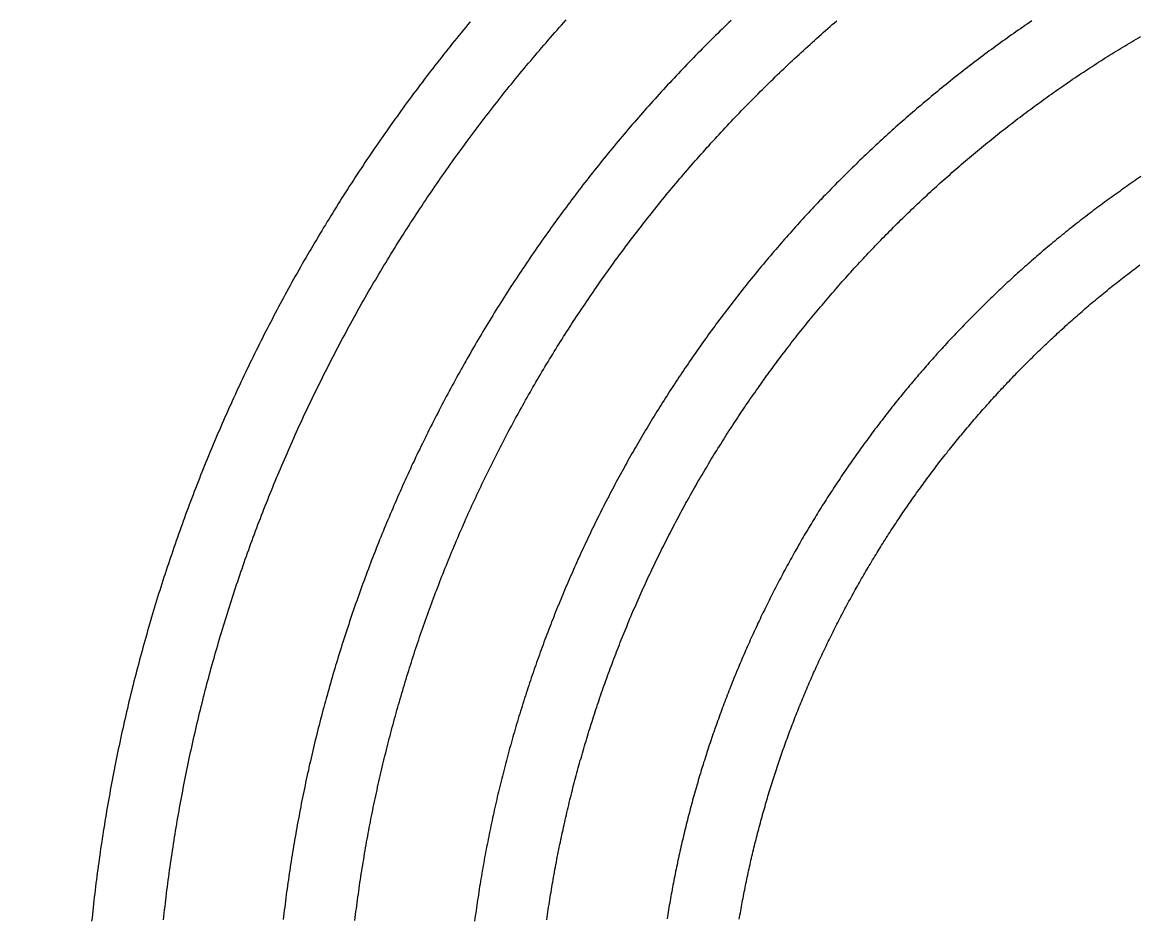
# Model space of a CAD drawing. Header units: inches. Extents: x -43479 to 56521, y -44741 to 59530.
# Drawn here: x 855 to 2734, y 39505 to 41013 of the extents above; entities that cross this region are included whole.
import ezdxf

# ---------------------------------------------------------------- set-up
doc = ezdxf.new("R2010")
doc.units = ezdxf.units.IN
doc.header["$MEASUREMENT"] = 0

# ---------------------------------------------------------------- blocks, each defined once
blk = doc.blocks.new('kanishk_spiralEditV1')
for points in [[(607.9, -413.8), (604.1, -409.3), (600.4, -404.7), (596.6, -400.1), (592.9, -395.5), (589.1, -391), (585.4, -386.4), (581.7, -381.8), (577.9, -377.2), (574.2, -372.5), (570.5, -367.9), (566.9, -363.3), (563.2, -358.7), (559.5, -354), (555.9, -349.4), (552.2, -344.7), (548.6, -340), (545, -335.3), (541.3, -330.7), (537.7, -326), (534.1, -321.3), (530.6, -316.6), (527, -311.9), (523.4, -307.1), (519.9, -302.4), (516.3, -297.7), (512.8, -292.9), (509.3, -288.2), (505.7, -283.4), (502.2, -278.7), (498.7, -273.9), (495.3, -269.1), (491.8, -264.3), (488.3, -259.5), (484.9, -254.7), (481.4, -249.9), (478, -245.1), (474.6, -240.3), (471.1, -235.5), (467.7, -230.6), (464.4, -225.8), (461, -221), (457.6, -216.1), (454.2, -211.2), (450.9, -206.4), (447.5, -201.5), (444.2, -196.6), (440.9, -191.7), (437.6, -186.8), (434.3, -181.9), (431, -177), (427.7, -172.1), (424.4, -167.2), (421.2, -162.3), (417.9, -157.3), (414.7, -152.4), (411.5, -147.4), (408.3, -142.5), (405.1, -137.5), (401.9, -132.5), (398.7, -127.6), (395.5, -122.6), (392.3, -117.6), (389.2, -112.6), (386, -107.6), (382.9, -102.6), (379.8, -97.6), (376.7, -92.6), (373.6, -87.5), (370.5, -82.5), (367.4, -77.5), (364.3, -72.4), (361.3, -67.4), (358.2, -62.3), (355.2, -57.2), (352.2, -52.2), (349.2, -47.1), (346.2, -42), (343.2, -36.9), (340.2, -31.8), (337.2, -26.7), (334.3, -21.6), (331.3, -16.5), (328.4, -11.4), (325.4, -6.3), (322.5, -1.1), (319.6, 4), (316.7, 9.1), (313.8, 14.3), (311, 19.4), (308.1, 24.6), (305.2, 29.8), (302.4, 34.9), (299.6, 40.1), (296.8, 45.3), (293.9, 50.5), (291.1, 55.7), (288.4, 60.9), (285.6, 66.1), (282.8, 71.3), (280.1, 76.5), (277.3, 81.7), (274.6, 86.9), (271.9, 92.2), (269.2, 97.4), (266.5, 102.7), (263.8, 107.9), (261.1, 113.2), (258.4, 118.4), (255.8, 123.7), (253.2, 129), (250.5, 134.2), (247.9, 139.5), (245.3, 144.8), (242.7, 150.1), (240.1, 155.4), (237.5, 160.7), (235, 166), (232.4, 171.3), (229.9, 176.6), (227.3, 182), (224.8, 187.3), (222.3, 192.6), (219.8, 198), (217.3, 203.3), (214.9, 208.6), (212.4, 214), (210, 219.4), (207.5, 224.7), (205.1, 230.1), (202.7, 235.5), (200.3, 240.8), (197.9, 246.2), (195.5, 251.6), (193.1, 257), (190.7, 262.4), (188.4, 267.8), (186.1, 273.2), (183.7, 278.6), (181.4, 284), (179.1, 289.5), (176.8, 294.9), (174.5, 300.3), (172.3, 305.7), (170, 311.2), (167.8, 316.6), (165.5, 322.1), (163.3, 327.5), (161.1, 333), (158.9, 338.4), (156.7, 343.9), (154.5, 349.4), (152.4, 354.8), (150.2, 360.3), (148.1, 365.8), (146, 371.3), (143.8, 376.8), (141.7, 382.3), (139.6, 387.8), (137.5, 393.3), (135.5, 398.8), (133.4, 404.3), (131.4, 409.8), (129.3, 415.3), (127.3, 420.9), (125.3, 426.4), (123.3, 431.9), (121.3, 437.5), (119.3, 443), (117.3, 448.5), (115.4, 454.1), (113.4, 459.6), (111.5, 465.2), (109.6, 470.8), (107.7, 476.3), (105.8, 481.9), (103.9, 487.5), (102, 493), (100.2, 498.6), (98.3, 504.2), (96.5, 509.8), (94.6, 515.4), (92.8, 521), (91, 526.6), (89.2, 532.2), (87.5, 537.8), (85.7, 543.4), (83.9, 549), (82.2, 554.6), (80.5, 560.2), (78.7, 565.8), (77, 571.4), (75.3, 577.1), (73.6, 582.7), (72, 588.3), (70.3, 594), (68.7, 599.6), (67, 605.3), (65.4, 610.9), (63.8, 616.6), (62.2, 622.2), (60.6, 627.9), (59, 633.5), (57.4, 639.2), (55.9, 644.9), (54.4, 650.5), (52.8, 656.2), (51.3, 661.9), (49.8, 667.5), (48.3, 673.2), (46.8, 678.9), (45.4, 684.6), (43.9, 690.3), (42.4, 696), (41, 701.7), (39.6, 707.4), (38.2, 713.1), (36.8, 718.8), (35.4, 724.5), (34, 730.2), (32.7, 735.9), (31.3, 741.6), (30, 747.3), (28.6, 753), (27.3, 758.8), (26, 764.5), (24.7, 770.2), (23.5, 775.9), (22.2, 781.7), (20.9, 787.4), (19.7, 793.1), (18.5, 798.9), (17.2, 804.6), (16, 810.4), (14.8, 816.1), (13.7, 821.9), (12.5, 827.6), (11.3, 833.4), (10.2, 839.1), (9.1, 844.9), (7.9, 850.6), (6.8, 856.4), (5.7, 862.2), (4.6, 867.9), (3.6, 873.7), (2.5, 879.5), (1.5, 885.2), (0.4, 891), (-0.6, 896.8), (-1.6, 902.6), (-2.6, 908.3), (-3.6, 914.1), (-4.6, 919.9), (-5.5, 925.7), (-6.5, 931.5), (-7.4, 937.3), (-8.4, 943), (-9.3, 948.8), (-10.2, 954.6), (-11.1, 960.4), (-11.9, 966.2), (-12.8, 972), (-13.7, 977.8), (-14.5, 983.6), (-15.3, 989.4), (-16.2, 995.2), (-17, 1001), (-17.7, 1006.8), (-18.5, 1012.6), (-19.3, 1018.4), (-20.1, 1024.3), (-20.8, 1030.1), (-21.5, 1035.9), (-22.3, 1041.7), (-23, 1047.5), (-23.7, 1053.3), (-24.3, 1059.2), (-25, 1065), (-25.7, 1070.8), (-26.3, 1076.6), (-26.9, 1082.4), (-27.6, 1088.3), (-28.2, 1094.1), (-28.8, 1099.9)], [(1047, -416.2), (1043.2, -412.6), (1039.4, -409), (1035.6, -405.3), (1031.9, -401.6), (1028.1, -398), (1024.3, -394.3), (1020.6, -390.6), (1016.8, -386.9), (1013.1, -383.2), (1009.4, -379.5), (1005.7, -375.7), (1001.9, -372), (998.2, -368.3), (994.6, -364.5), (990.9, -360.8), (987.2, -357), (983.5, -353.3), (979.9, -349.5), (976.2, -345.7), (972.6, -341.9), (968.9, -338.1), (965.3, -334.3), (961.7, -330.5), (958.1, -326.7), (954.5, -322.9), (950.9, -319), (947.3, -315.2), (943.7, -311.3), (940.1, -307.5), (936.5, -303.6), (933, -299.7), (929.4, -295.9), (925.9, -292), (922.4, -288.1), (918.9, -284.2), (915.3, -280.3), (911.8, -276.4), (908.3, -272.5), (904.8, -268.5), (901.4, -264.6), (897.9, -260.6), (894.4, -256.7), (891, -252.7), (887.5, -248.8), (884.1, -244.8), (880.7, -240.8), (877.2, -236.8), (873.8, -232.9), (870.4, -228.9), (867, -224.9), (863.6, -220.8), (860.3, -216.8), (856.9, -212.8), (853.5, -208.8), (850.2, -204.7), (846.8, -200.7), (843.5, -196.6), (840.2, -192.6), (836.8, -188.5), (833.5, -184.4), (830.2, -180.3), (826.9, -176.3), (823.6, -172.2), (820.4, -168.1), (817.1, -163.9), (813.8, -159.8), (810.6, -155.7), (807.4, -151.6), (804.1, -147.5), (800.9, -143.3), (797.7, -139.2), (794.5, -135), (791.3, -130.9), (788.1, -126.7), (784.9, -122.5), (781.8, -118.3), (778.6, -114.1), (775.4, -110), (772.3, -105.8), (769.2, -101.5), (766, -97.3), (762.9, -93.1), (759.8, -88.9), (756.7, -84.7), (753.6, -80.4), (750.5, -76.2), (747.5, -71.9), (744.4, -67.7), (741.4, -63.4), (738.3, -59.1), (735.3, -54.9), (732.3, -50.6), (729.2, -46.3), (726.2, -42), (723.2, -37.7), (720.2, -33.4), (717.3, -29.1), (714.3, -24.8), (711.3, -20.5), (708.4, -16.1), (705.4, -11.8), (702.5, -7.5), (699.6, -3.1), (696.7, 1.2), (693.8, 5.6), (690.9, 10), (688, 14.3), (685.1, 18.7), (682.2, 23.1), (679.4, 27.5), (676.5, 31.9), (673.7, 36.3), (670.8, 40.7), (668, 45.1), (665.2, 49.5), (662.4, 53.9), (659.6, 58.4), (656.8, 62.8), (654, 67.2), (651.3, 71.7), (648.5, 76.1), (645.8, 80.6), (643, 85.1), (640.3, 89.5), (637.6, 94), (634.9, 98.5), (632.2, 103), (629.5, 107.5), (626.8, 111.9), (624.1, 116.4), (621.5, 121), (618.8, 125.5), (616.2, 130), (613.5, 134.5), (610.9, 139), (608.3, 143.6), (605.7, 148.1), (603.1, 152.6), (600.5, 157.2), (598, 161.7), (595.4, 166.3), (592.8, 170.9), (590.3, 175.4), (587.7, 180), (585.2, 184.6), (582.7, 189.2), (580.2, 193.8), (577.7, 198.4), (575.2, 203), (572.7, 207.6), (570.3, 212.2), (567.8, 216.8), (565.4, 221.4), (562.9, 226), (560.5, 230.7), (558.1, 235.3), (555.7, 239.9), (553.3, 244.6), (550.9, 249.2), (548.5, 253.9), (546.1, 258.5), (543.8, 263.2), (541.4, 267.9), (539.1, 272.5), (536.7, 277.2), (534.4, 281.9), (532.1, 286.6), (529.8, 291.3), (527.5, 296), (525.2, 300.7), (523, 305.4), (520.7, 310.1), (518.4, 314.8), (516.2, 319.5), (514, 324.2), (511.7, 329), (509.5, 333.7), (507.3, 338.4), (505.1, 343.2), (503, 347.9), (500.8, 352.7), (498.6, 357.4), (496.5, 362.2), (494.3, 366.9), (492.2, 371.7), (490.1, 376.5), (488, 381.3), (485.9, 386), (483.8, 390.8), (481.7, 395.6), (479.6, 400.4), (477.6, 405.2), (475.5, 410), (473.5, 414.8), (471.5, 419.6), (469.4, 424.4), (467.4, 429.2), (465.4, 434.1), (463.4, 438.9), (461.5, 443.7), (459.5, 448.5), (457.5, 453.4), (455.6, 458.2), (453.6, 463.1), (451.7, 467.9), (449.8, 472.8), (447.9, 477.6), (446, 482.5), (444.1, 487.3), (442.2, 492.2), (440.4, 497.1), (438.5, 501.9), (436.7, 506.8), (434.8, 511.7), (433, 516.6), (431.2, 521.5), (429.4, 526.4), (427.6, 531.3), (425.8, 536.2), (424, 541.1), (422.3, 546), (420.5, 550.9), (418.8, 555.8), (417, 560.7), (415.3, 565.6), (413.6, 570.6), (411.9, 575.5), (410.2, 580.4), (408.5, 585.3), (406.9, 590.3), (405.2, 595.2), (403.6, 600.2), (401.9, 605.1), (400.3, 610.1), (398.7, 615), (397.1, 620), (395.5, 624.9), (393.9, 629.9), (392.3, 634.9), (390.7, 639.8), (389.2, 644.8), (387.6, 649.8), (386.1, 654.7), (384.6, 659.7), (383.1, 664.7), (381.6, 669.7), (380.1, 674.7), (378.6, 679.7), (377.1, 684.7), (375.7, 689.7), (374.2, 694.7), (372.8, 699.7), (371.3, 704.7), (369.9, 709.7), (368.5, 714.7), (367.1, 719.7), (365.7, 724.7), (364.4, 729.7), (363, 734.8), (361.6, 739.8), (360.3, 744.8), (359, 749.9), (357.6, 754.9), (356.3, 759.9), (355, 765), (353.7, 770), (352.5, 775), (351.2, 780.1), (349.9, 785.1), (348.7, 790.2), (347.4, 795.2), (346.2, 800.3), (345, 805.4), (343.8, 810.4), (342.6, 815.5), (341.4, 820.5), (340.2, 825.6), (339.1, 830.7), (337.9, 835.7), (336.8, 840.8), (335.7, 845.9), (334.5, 851), (333.4, 856.1), (332.3, 861.1), (331.2, 866.2), (330.2, 871.3), (329.1, 876.4), (328, 881.5), (327, 886.6), (326, 891.7), (324.9, 896.8), (323.9, 901.9), (322.9, 907), (321.9, 912.1), (320.9, 917.2), (320, 922.3), (319, 927.4), (318.1, 932.5), (317.1, 937.6), (316.2, 942.7), (315.3, 947.8), (314.4, 952.9), (313.5, 958.1), (312.6, 963.2), (311.7, 968.3), (310.9, 973.4), (310, 978.5), (309.2, 983.7), (308.3, 988.8), (307.5, 993.9), (306.7, 999), (305.9, 1004.2), (305.1, 1009.3), (304.3, 1014.4), (303.6, 1019.6), (302.8, 1024.7), (302.1, 1029.9), (301.3, 1035), (300.6, 1040.1), (299.9, 1045.3), (299.2, 1050.4), (298.5, 1055.6), (297.8, 1060.7), (297.2, 1065.9), (296.5, 1071), (295.9, 1076.2), (295.2, 1081.3), (294.6, 1086.5), (294, 1091.6), (293.4, 1096.8)], [(1552.6, -415.3), (1548.8, -412.7), (1545, -410.1), (1541.2, -407.5), (1537.4, -404.9), (1533.6, -402.2), (1529.9, -399.6), (1526.1, -397), (1522.3, -394.3), (1518.5, -391.7), (1514.8, -389), (1511, -386.3), (1507.3, -383.6), (1503.5, -381), (1499.8, -378.3), (1496.1, -375.5), (1492.4, -372.8), (1488.6, -370.1), (1484.9, -367.4), (1481.2, -364.7), (1477.5, -361.9), (1473.8, -359.2), (1470.1, -356.4), (1466.5, -353.6), (1462.8, -350.9), (1459.1, -348.1), (1455.4, -345.3), (1451.8, -342.5), (1448.1, -339.7), (1444.5, -336.9), (1440.8, -334.1), (1437.2, -331.2), (1433.6, -328.4), (1430, -325.6), (1426.3, -322.7), (1422.7, -319.9), (1419.1, -317), (1415.5, -314.1), (1411.9, -311.2), (1408.4, -308.4), (1404.8, -305.5), (1401.2, -302.6), (1397.6, -299.7), (1394.1, -296.7), (1390.5, -293.8), (1387, -290.9), (1383.4, -288), (1379.9, -285), (1376.4, -282.1), (1372.8, -279.1), (1369.3, -276.1), (1365.8, -273.2), (1362.3, -270.2), (1358.8, -267.2), (1355.3, -264.2), (1351.9, -261.2), (1348.4, -258.2), (1344.9, -255.2), (1341.4, -252.2), (1338, -249.1), (1334.5, -246.1), (1331.1, -243), (1327.6, -240), (1324.2, -236.9), (1320.8, -233.9), (1317.4, -230.8), (1314, -227.7), (1310.6, -224.6), (1307.2, -221.5), (1303.8, -218.4), (1300.4, -215.3), (1297, -212.2), (1293.6, -209.1), (1290.3, -206), (1286.9, -202.8), (1283.6, -199.7), (1280.2, -196.5), (1276.9, -193.4), (1273.5, -190.2), (1270.2, -187.1), (1266.9, -183.9), (1263.6, -180.7), (1260.3, -177.5), (1257, -174.3), (1253.7, -171.1), (1250.4, -167.9), (1247.1, -164.7), (1243.9, -161.5), (1240.6, -158.2), (1237.4, -155), (1234.1, -151.8), (1230.9, -148.5), (1227.6, -145.2), (1224.4, -142), (1221.2, -138.7), (1218, -135.4), (1214.8, -132.2), (1211.6, -128.9), (1208.4, -125.6), (1205.2, -122.3), (1202, -119), (1198.8, -115.6), (1195.7, -112.3), (1192.5, -109), (1189.4, -105.7), (1186.2, -102.3), (1183.1, -99), (1180, -95.6), (1176.8, -92.3), (1173.7, -88.9), (1170.6, -85.5), (1167.5, -82.1), (1164.4, -78.7), (1161.3, -75.4), (1158.3, -72), (1155.2, -68.5), (1152.1, -65.1), (1149.1, -61.7), (1146, -58.3), (1143, -54.9), (1139.9, -51.4), (1136.9, -48), (1133.9, -44.5), (1130.9, -41.1), (1127.9, -37.6), (1124.9, -34.2), (1121.9, -30.7), (1118.9, -27.2), (1115.9, -23.7), (1113, -20.2), (1110, -16.7), (1107.1, -13.2), (1104.1, -9.7), (1101.2, -6.2), (1098.2, -2.7), (1095.3, 0.8), (1092.4, 4.4), (1089.5, 7.9), (1086.6, 11.5), (1083.7, 15), (1080.8, 18.6), (1077.9, 22.1), (1075.1, 25.7), (1072.2, 29.3), (1069.4, 32.8), (1066.5, 36.4), (1063.7, 40), (1060.8, 43.6), (1058, 47.2), (1055.2, 50.8), (1052.4, 54.4), (1049.6, 58.1), (1046.8, 61.7), (1044, 65.3), (1041.2, 69), (1038.5, 72.6), (1035.7, 76.3), (1032.9, 79.9), (1030.2, 83.6), (1027.5, 87.2), (1024.7, 90.9), (1022, 94.6), (1019.3, 98.3), (1016.6, 101.9), (1013.9, 105.6), (1011.2, 109.3), (1008.5, 113), (1005.8, 116.8), (1003.2, 120.5), (1000.5, 124.2), (997.9, 127.9), (995.2, 131.6), (992.6, 135.4), (990, 139.1), (987.3, 142.9), (984.7, 146.6), (982.1, 150.4), (979.5, 154.1), (976.9, 157.9), (974.4, 161.7), (971.8, 165.5), (969.2, 169.2), (966.7, 173), (964.1, 176.8), (961.6, 180.6), (959, 184.4), (956.5, 188.2), (954, 192), (951.5, 195.9), (949, 199.7), (946.5, 203.5), (944, 207.4), (941.6, 211.2), (939.1, 215), (936.6, 218.9), (934.2, 222.7), (931.7, 226.6), (929.3, 230.5), (926.9, 234.3), (924.5, 238.2), (922.1, 242.1), (919.7, 246), (917.3, 249.9), (914.9, 253.8), (912.5, 257.7), (910.1, 261.6), (907.8, 265.5), (905.4, 269.4), (903.1, 273.3), (900.7, 277.2), (898.4, 281.1), (896.1, 285.1), (893.8, 289), (891.5, 292.9), (889.2, 296.9), (886.9, 300.8), (884.6, 304.8), (882.4, 308.8), (880.1, 312.7), (877.9, 316.7), (875.6, 320.7), (873.4, 324.6), (871.2, 328.6), (868.9, 332.6), (866.7, 336.6), (864.5, 340.6), (862.3, 344.6), (860.2, 348.6), (858, 352.6), (855.8, 356.6), (853.7, 360.6), (851.5, 364.7), (849.4, 368.7), (847.2, 372.7), (845.1, 376.7), (843, 380.8), (840.9, 384.8), (838.8, 388.9), (836.7, 392.9), (834.6, 397), (832.6, 401), (830.5, 405.1), (828.4, 409.2), (826.4, 413.2), (824.4, 417.3), (822.3, 421.4), (820.3, 425.5), (818.3, 429.6), (816.3, 433.6), (814.3, 437.7), (812.3, 441.8), (810.3, 445.9), (808.4, 450.1), (806.4, 454.2), (804.5, 458.3), (802.5, 462.4), (800.6, 466.5), (798.7, 470.6), (796.8, 474.8), (794.8, 478.9), (793, 483.1), (791.1, 487.2), (789.2, 491.3), (787.3, 495.5), (785.4, 499.6), (783.6, 503.8), (781.7, 508), (779.9, 512.1), (778.1, 516.3), (776.3, 520.5), (774.5, 524.6), (772.7, 528.8), (770.9, 533), (769.1, 537.2), (767.3, 541.4), (765.5, 545.6), (763.8, 549.8), (762, 554), (760.3, 558.2), (758.6, 562.4), (756.8, 566.6), (755.1, 570.8), (753.4, 575), (751.7, 579.2), (750, 583.5), (748.4, 587.7), (746.7, 591.9), (745, 596.1), (743.4, 600.4), (741.8, 604.6), (740.1, 608.9), (738.5, 613.1), (736.9, 617.4), (735.3, 621.6), (733.7, 625.9), (732.1, 630.1), (730.5, 634.4), (729, 638.7), (727.4, 642.9), (725.8, 647.2), (724.3, 651.5), (722.8, 655.7), (721.2, 660), (719.7, 664.3), (718.2, 668.6), (716.7, 672.9), (715.2, 677.2), (713.8, 681.5), (712.3, 685.8), (710.8, 690.1), (709.4, 694.4), (707.9, 698.7), (706.5, 703), (705.1, 707.3), (703.7, 711.6), (702.3, 715.9), (700.9, 720.2), (699.5, 724.6), (698.1, 728.9), (696.7, 733.2), (695.4, 737.6), (694, 741.9), (692.7, 746.2), (691.3, 750.6), (690, 754.9), (688.7, 759.2), (687.4, 763.6), (686.1, 767.9), (684.8, 772.3), (683.5, 776.6), (682.3, 781), (681, 785.4), (679.8, 789.7), (678.5, 794.1), (677.3, 798.4), (676.1, 802.8), (674.9, 807.2), (673.7, 811.6), (672.5, 815.9), (671.3, 820.3), (670.1, 824.7), (668.9, 829.1), (667.8, 833.5), (666.6, 837.8), (665.5, 842.2), (664.4, 846.6), (663.2, 851), (662.1, 855.4), (661, 859.8), (659.9, 864.2), (658.8, 868.6), (657.8, 873), (656.7, 877.4), (655.7, 881.8), (654.6, 886.2), (653.6, 890.6), (652.5, 895.1), (651.5, 899.5), (650.5, 903.9), (649.5, 908.3), (648.5, 912.7), (647.5, 917.1), (646.6, 921.6), (645.6, 926), (644.7, 930.4), (643.7, 934.9), (642.8, 939.3), (641.9, 943.7), (640.9, 948.2), (640, 952.6), (639.1, 957), (638.2, 961.5), (637.4, 965.9), (636.5, 970.4), (635.6, 974.8), (634.8, 979.2), (633.9, 983.7), (633.1, 988.1), (632.3, 992.6), (631.5, 997), (630.7, 1001.5), (629.9, 1006), (629.1, 1010.4), (628.3, 1014.9), (627.6, 1019.3), (626.8, 1023.8), (626, 1028.3), (625.3, 1032.7), (624.6, 1037.2), (623.9, 1041.6), (623.2, 1046.1), (622.5, 1050.6), (621.8, 1055.1), (621.1, 1059.5), (620.4, 1064), (619.7, 1068.5), (619.1, 1072.9), (618.4, 1077.4), (617.8, 1081.9), (617.2, 1086.4), (616.6, 1090.9), (616, 1095.3), (615.4, 1099.8)], [(1736.1, -153.2), (1732.9, -151), (1729.6, -148.8), (1726.4, -146.6), (1723.1, -144.3), (1719.9, -142.1), (1716.6, -139.9), (1713.4, -137.6), (1710.2, -135.3), (1706.9, -133.1), (1703.7, -130.8), (1700.5, -128.5), (1697.3, -126.2), (1694.1, -124), (1690.9, -121.7), (1687.7, -119.4), (1684.5, -117), (1681.3, -114.7), (1678.2, -112.4), (1675, -110.1), (1671.8, -107.7), (1668.6, -105.4), (1665.5, -103), (1662.3, -100.7), (1659.2, -98.3), (1656, -96), (1652.9, -93.6), (1649.8, -91.2), (1646.7, -88.8), (1643.5, -86.4), (1640.4, -84), (1637.3, -81.6), (1634.2, -79.2), (1631.1, -76.8), (1628, -74.3), (1624.9, -71.9), (1621.8, -69.5), (1618.7, -67), (1615.7, -64.6), (1612.6, -62.1), (1609.5, -59.6), (1606.5, -57.2), (1603.4, -54.7), (1600.4, -52.2), (1597.3, -49.7), (1594.3, -47.2), (1591.3, -44.7), (1588.2, -42.2), (1585.2, -39.7), (1582.2, -37.2), (1579.2, -34.7), (1576.2, -32.1), (1573.2, -29.6), (1570.2, -27), (1567.2, -24.5), (1564.2, -21.9), (1561.2, -19.4), (1558.3, -16.8), (1555.3, -14.2), (1552.3, -11.6), (1549.4, -9), (1546.4, -6.5), (1543.5, -3.9), (1540.6, -1.2), (1537.6, 1.4), (1534.7, 4), (1531.8, 6.6), (1528.9, 9.2), (1526, 11.9), (1523.1, 14.5), (1520.2, 17.2), (1517.3, 19.8), (1514.4, 22.5), (1511.5, 25.1), (1508.6, 27.8), (1505.8, 30.5), (1502.9, 33.2), (1500, 35.9), (1497.2, 38.6), (1494.3, 41.3), (1491.5, 44), (1488.7, 46.7), (1485.8, 49.4), (1483, 52.1), (1480.2, 54.8), (1477.4, 57.6), (1474.6, 60.3), (1471.8, 63.1), (1469, 65.8), (1466.2, 68.6), (1463.4, 71.3), (1460.6, 74.1), (1457.9, 76.9), (1455.1, 79.7), (1452.3, 82.5), (1449.6, 85.3), (1446.8, 88.1), (1444.1, 90.9), (1441.4, 93.7), (1438.6, 96.5), (1435.9, 99.3), (1433.2, 102.1), (1430.5, 105), (1427.8, 107.8), (1425.1, 110.6), (1422.4, 113.5), (1419.7, 116.3), (1417, 119.2), (1414.4, 122.1), (1411.7, 124.9), (1409, 127.8), (1406.4, 130.7), (1403.7, 133.6), (1401.1, 136.5), (1398.5, 139.4), (1395.8, 142.3), (1393.2, 145.2), (1390.6, 148.1), (1388, 151), (1385.4, 153.9), (1382.8, 156.8), (1380.2, 159.8), (1377.6, 162.7), (1375, 165.7), (1372.5, 168.6), (1369.9, 171.6), (1367.3, 174.5), (1364.8, 177.5), (1362.2, 180.5), (1359.7, 183.4), (1357.2, 186.4), (1354.6, 189.4), (1352.1, 192.4), (1349.6, 195.4), (1347.1, 198.4), (1344.6, 201.4), (1342.1, 204.4), (1339.6, 207.4), (1337.1, 210.4), (1334.6, 213.5), (1332.2, 216.5), (1329.7, 219.5), (1327.2, 222.6), (1324.8, 225.6), (1322.4, 228.7), (1319.9, 231.7), (1317.5, 234.8), (1315.1, 237.9), (1312.6, 240.9), (1310.2, 244), (1307.8, 247.1), (1305.4, 250.2), (1303, 253.3), (1300.7, 256.3), (1298.3, 259.4), (1295.9, 262.6), (1293.5, 265.7), (1291.2, 268.8), (1288.8, 271.9), (1286.5, 275), (1284.1, 278.1), (1281.8, 281.3), (1279.5, 284.4), (1277.2, 287.6), (1274.9, 290.7), (1272.6, 293.9), (1270.3, 297), (1268, 300.2), (1265.7, 303.3), (1263.4, 306.5), (1261.1, 309.7), (1258.9, 312.9), (1256.6, 316.1), (1254.4, 319.2), (1252.1, 322.4), (1249.9, 325.6), (1247.6, 328.8), (1245.4, 332), (1243.2, 335.2), (1241, 338.5), (1238.8, 341.7), (1236.6, 344.9), (1234.4, 348.1), (1232.2, 351.4), (1230.1, 354.6), (1227.9, 357.9), (1225.7, 361.1), (1223.6, 364.3), (1221.4, 367.6), (1219.3, 370.9), (1217.2, 374.1), (1215, 377.4), (1212.9, 380.7), (1210.8, 383.9), (1208.7, 387.2), (1206.6, 390.5), (1204.5, 393.8), (1202.4, 397.1), (1200.3, 400.4), (1198.3, 403.7), (1196.2, 407), (1194.1, 410.3), (1192.1, 413.6), (1190.1, 416.9), (1188, 420.3), (1186, 423.6), (1184, 426.9), (1182, 430.2), (1180, 433.6), (1178, 436.9), (1176, 440.3), (1174, 443.6), (1172, 447), (1170, 450.3), (1168.1, 453.7), (1166.1, 457.1), (1164.2, 460.4), (1162.2, 463.8), (1160.3, 467.2), (1158.4, 470.6), (1156.4, 474), (1154.5, 477.3), (1152.6, 480.7), (1150.7, 484.1), (1148.8, 487.5), (1146.9, 490.9), (1145.1, 494.3), (1143.2, 497.8), (1141.3, 501.2), (1139.5, 504.6), (1137.6, 508), (1135.8, 511.4), (1133.9, 514.9), (1132.1, 518.3), (1130.3, 521.7), (1128.5, 525.2), (1126.7, 528.6), (1124.9, 532.1), (1123.1, 535.5), (1121.3, 539), (1119.5, 542.4), (1117.8, 545.9), (1116, 549.4), (1114.3, 552.8), (1112.5, 556.3), (1110.8, 559.8), (1109, 563.3), (1107.3, 566.7), (1105.6, 570.2), (1103.9, 573.7), (1102.2, 577.2), (1100.5, 580.7), (1098.8, 584.2), (1097.1, 587.7), (1095.5, 591.2), (1093.8, 594.7), (1092.1, 598.2), (1090.5, 601.8), (1088.9, 605.3), (1087.2, 608.8), (1085.6, 612.3), (1084, 615.9), (1082.4, 619.4), (1080.8, 622.9), (1079.2, 626.5), (1077.6, 630), (1076, 633.6), (1074.4, 637.1), (1072.8, 640.7), (1071.3, 644.2), (1069.7, 647.8), (1068.2, 651.3), (1066.7, 654.9), (1065.1, 658.5), (1063.6, 662), (1062.1, 665.6), (1060.6, 669.2), (1059.1, 672.8), (1057.6, 676.3), (1056.1, 679.9), (1054.6, 683.5), (1053.2, 687.1), (1051.7, 690.7), (1050.3, 694.3), (1048.8, 697.9), (1047.4, 701.5), (1045.9, 705.1), (1044.5, 708.7), (1043.1, 712.3), (1041.7, 715.9), (1040.3, 719.5), (1038.9, 723.1), (1037.5, 726.8), (1036.1, 730.4), (1034.8, 734), (1033.4, 737.6), (1032.1, 741.3), (1030.7, 744.9), (1029.4, 748.5), (1028, 752.2), (1026.7, 755.8), (1025.4, 759.5), (1024.1, 763.1), (1022.8, 766.8), (1021.5, 770.4), (1020.2, 774.1), (1019, 777.7), (1017.7, 781.4), (1016.4, 785), (1015.2, 788.7), (1013.9, 792.4), (1012.7, 796), (1011.5, 799.7), (1010.2, 803.4), (1009, 807.1), (1007.8, 810.7), (1006.6, 814.4), (1005.4, 818.1), (1004.2, 821.8), (1003.1, 825.5), (1001.9, 829.2), (1000.7, 832.9), (999.6, 836.6), (998.4, 840.3), (997.3, 844), (996.2, 847.7), (995.1, 851.4), (993.9, 855.1), (992.8, 858.8), (991.7, 862.5), (990.7, 866.2), (989.6, 869.9), (988.5, 873.6), (987.4, 877.3), (986.4, 881.1), (985.3, 884.8), (984.3, 888.5), (983.2, 892.2), (982.2, 895.9), (981.2, 899.7), (980.2, 903.4), (979.2, 907.1), (978.2, 910.9), (977.2, 914.6), (976.2, 918.3), (975.3, 922.1), (974.3, 925.8), (973.3, 929.6), (972.4, 933.3), (971.4, 937.1), (970.5, 940.8), (969.6, 944.6), (968.7, 948.3), (967.8, 952.1), (966.9, 955.8), (966, 959.6), (965.1, 963.3), (964.2, 967.1), (963.3, 970.9), (962.5, 974.6), (961.6, 978.4), (960.8, 982.2), (960, 985.9), (959.1, 989.7), (958.3, 993.5), (957.5, 997.3), (956.7, 1001), (955.9, 1004.8), (955.1, 1008.6), (954.3, 1012.4), (953.5, 1016.1), (952.8, 1019.9), (952, 1023.7), (951.3, 1027.5), (950.5, 1031.3), (949.8, 1035.1), (949.1, 1038.9), (948.4, 1042.6), (947.6, 1046.4), (946.9, 1050.2), (946.3, 1054), (945.6, 1057.8), (944.9, 1061.6), (944.2, 1065.4), (943.6, 1069.2), (942.9, 1073), (942.3, 1076.8), (941.6, 1080.6), (941, 1084.4), (940.4, 1088.2), (939.8, 1092), (939.2, 1095.8)], [(1060.6, 1096.5), (1061.2, 1092.9), (1061.8, 1089.4), (1062.4, 1085.8), (1063, 1082.3), (1063.7, 1078.7), (1064.3, 1075.2), (1065, 1071.6), (1065.6, 1068.1), (1066.3, 1064.5), (1067, 1061), (1067.6, 1057.5), (1068.3, 1053.9), (1069, 1050.4), (1069.7, 1046.8), (1070.4, 1043.3), (1071.1, 1039.8), (1071.9, 1036.2), (1072.6, 1032.7), (1073.3, 1029.2), (1074.1, 1025.6), (1074.8, 1022.1), (1075.6, 1018.6), (1076.4, 1015), (1077.1, 1011.5), (1077.9, 1008), (1078.7, 1004.5), (1079.5, 1001), (1080.3, 997.4), (1081.1, 993.9), (1082, 990.4), (1082.8, 986.9), (1083.6, 983.4), (1084.5, 979.9), (1085.3, 976.4), (1086.2, 972.8), (1087, 969.3), (1087.9, 965.8), (1088.8, 962.3), (1089.7, 958.8), (1090.6, 955.3), (1091.5, 951.8), (1092.4, 948.3), (1093.3, 944.8), (1094.2, 941.3), (1095.1, 937.9), (1096.1, 934.4), (1097, 930.9), (1098, 927.4), (1098.9, 923.9), (1099.9, 920.4), (1100.9, 916.9), (1101.9, 913.5), (1102.9, 910), (1103.9, 906.5), (1104.9, 903), (1105.9, 899.6), (1106.9, 896.1), (1107.9, 892.6), (1108.9, 889.2), (1110, 885.7), (1111, 882.2), (1112.1, 878.8), (1113.2, 875.3), (1114.2, 871.9), (1115.3, 868.4), (1116.4, 864.9), (1117.5, 861.5), (1118.6, 858), (1119.7, 854.6), (1120.8, 851.2), (1121.9, 847.7), (1123.1, 844.3), (1124.2, 840.8), (1125.3, 837.4), (1126.5, 834), (1127.6, 830.5), (1128.8, 827.1), (1130, 823.7), (1131.2, 820.3), (1132.3, 816.8), (1133.5, 813.4), (1134.7, 810), (1136, 806.6), (1137.2, 803.2), (1138.4, 799.8), (1139.6, 796.4), (1140.9, 793), (1142.1, 789.6), (1143.4, 786.2), (1144.6, 782.8), (1145.9, 779.4), (1147.2, 776), (1148.4, 772.6), (1149.7, 769.2), (1151, 765.8), (1152.3, 762.4), (1153.6, 759), (1154.9, 755.7), (1156.3, 752.3), (1157.6, 748.9), (1158.9, 745.5), (1160.3, 742.2), (1161.6, 738.8), (1163, 735.4), (1164.4, 732.1), (1165.7, 728.7), (1167.1, 725.4), (1168.5, 722), (1169.9, 718.7), (1171.3, 715.3), (1172.7, 712), (1174.1, 708.6), (1175.6, 705.3), (1177, 702), (1178.4, 698.6), (1179.9, 695.3), (1181.3, 692), (1182.8, 688.6), (1184.2, 685.3), (1185.7, 682), (1187.2, 678.7), (1188.7, 675.4), (1190.2, 672.1), (1191.7, 668.8), (1193.2, 665.5), (1194.7, 662.2), (1196.2, 658.9), (1197.8, 655.6), (1199.3, 652.3), (1200.8, 649), (1202.4, 645.7), (1203.9, 642.4), (1205.5, 639.1), (1207.1, 635.9), (1208.7, 632.6), (1210.2, 629.3), (1211.8, 626.1), (1213.4, 622.8), (1215, 619.5), (1216.7, 616.3), (1218.3, 613), (1219.9, 609.8), (1221.5, 606.5), (1223.2, 603.3), (1224.8, 600), (1226.5, 596.8), (1228.1, 593.6), (1229.8, 590.3), (1231.5, 587.1), (1233.2, 583.9), (1234.8, 580.6), (1236.5, 577.4), (1238.2, 574.2), (1240, 571), (1241.7, 567.8), (1243.4, 564.6), (1245.1, 561.4), (1246.9, 558.2), (1248.6, 555), (1250.4, 551.8), (1252.1, 548.6), (1253.9, 545.4), (1255.6, 542.2), (1257.4, 539.1), (1259.2, 535.9), (1261, 532.7), (1262.8, 529.6), (1264.6, 526.4), (1266.4, 523.2), (1268.2, 520.1), (1270.1, 516.9), (1271.9, 513.8), (1273.7, 510.6), (1275.6, 507.5), (1277.4, 504.4), (1279.3, 501.2), (1281.1, 498.1), (1283, 495), (1284.9, 491.8), (1286.8, 488.7), (1288.7, 485.6), (1290.6, 482.5), (1292.5, 479.4), (1294.4, 476.3), (1296.3, 473.2), (1298.2, 470.1), (1300.1, 467), (1302.1, 463.9), (1304, 460.8), (1306, 457.7), (1307.9, 454.7), (1309.9, 451.6), (1311.9, 448.5), (1313.9, 445.5), (1315.8, 442.4), (1317.8, 439.3), (1319.8, 436.3), (1321.8, 433.2), (1323.8, 430.2), (1325.8, 427.2), (1327.9, 424.1), (1329.9, 421.1), (1331.9, 418.1), (1334, 415), (1336, 412), (1338.1, 409), (1340.1, 406), (1342.2, 403), (1344.3, 400), (1346.4, 397), (1348.5, 394), (1350.5, 391), (1352.6, 388), (1354.8, 385), (1356.9, 382), (1359, 379.1), (1361.1, 376.1), (1363.2, 373.1), (1365.4, 370.2), (1367.5, 367.2), (1369.7, 364.3), (1371.8, 361.3), (1374, 358.4), (1376.2, 355.4), (1378.3, 352.5), (1380.5, 349.6), (1382.7, 346.6), (1384.9, 343.7), (1387.1, 340.8), (1389.3, 337.9), (1391.5, 335), (1393.7, 332.1), (1396, 329.2), (1398.2, 326.3), (1400.4, 323.4), (1402.7, 320.5), (1404.9, 317.6), (1407.2, 314.7), (1409.5, 311.9), (1411.7, 309), (1414, 306.1), (1416.3, 303.3), (1418.6, 300.4), (1420.9, 297.6), (1423.2, 294.7), (1425.5, 291.9), (1427.8, 289), (1430.1, 286.2), (1432.4, 283.4), (1434.8, 280.6), (1437.1, 277.7), (1439.4, 274.9), (1441.8, 272.1), (1444.1, 269.3), (1446.5, 266.5), (1448.9, 263.7), (1451.2, 260.9), (1453.6, 258.2), (1456, 255.4), (1458.4, 252.6), (1460.8, 249.8), (1463.2, 247.1), (1465.6, 244.3), (1468, 241.6), (1470.4, 238.8), (1472.9, 236.1), (1475.3, 233.3), (1477.7, 230.6), (1480.2, 227.9), (1482.6, 225.1), (1485.1, 222.4), (1487.5, 219.7), (1490, 217), (1492.5, 214.3), (1495, 211.6), (1497.4, 208.9), (1499.9, 206.2), (1502.4, 203.5), (1504.9, 200.8), (1507.4, 198.2), (1510, 195.5), (1512.5, 192.8), (1515, 190.2), (1517.5, 187.5), (1520.1, 184.9), (1522.6, 182.2), (1525.2, 179.6), (1527.7, 176.9), (1530.3, 174.3), (1532.8, 171.7), (1535.4, 169.1), (1538, 166.5), (1540.6, 163.9), (1543.1, 161.2), (1545.7, 158.7), (1548.3, 156.1), (1550.9, 153.5), (1553.6, 150.9), (1556.2, 148.3), (1558.8, 145.7), (1561.4, 143.2), (1564, 140.6), (1566.7, 138.1), (1569.3, 135.5), (1572, 133), (1574.6, 130.4), (1577.3, 127.9), (1580, 125.4), (1582.6, 122.9), (1585.3, 120.3), (1588, 117.8), (1590.7, 115.3), (1593.4, 112.8), (1596.1, 110.3), (1598.8, 107.8), (1601.5, 105.4), (1604.2, 102.9), (1606.9, 100.4), (1609.6, 97.9), (1612.4, 95.5), (1615.1, 93), (1617.8, 90.6), (1620.6, 88.1), (1623.3, 85.7), (1626.1, 83.3), (1628.8, 80.8), (1631.6, 78.4), (1634.4, 76), (1637.2, 73.6), (1639.9, 71.2), (1642.7, 68.8), (1645.5, 66.4), (1648.3, 64), (1651.1, 61.6), (1653.9, 59.2), (1656.7, 56.9), (1659.6, 54.5), (1662.4, 52.1), (1665.2, 49.8), (1668, 47.4), (1670.9, 45.1), (1673.7, 42.8), (1676.6, 40.4), (1679.4, 38.1), (1682.3, 35.8), (1685.1, 33.5), (1688, 31.2), (1690.9, 28.9), (1693.8, 26.6), (1696.7, 24.3), (1699.5, 22), (1702.4, 19.7), (1705.3, 17.4), (1708.2, 15.2), (1711.1, 12.9), (1714.1, 10.7), (1717, 8.4), (1719.9, 6.2), (1722.8, 3.9), (1725.8, 1.7), (1728.7, -0.5), (1731.6, -2.7), (1734.6, -4.9)], [(736.8, 1097.2), (737.4, 1093), (738, 1088.7), (738.6, 1084.5), (739.3, 1080.3), (739.9, 1076.1), (740.6, 1071.8), (741.2, 1067.6), (741.9, 1063.4), (742.5, 1059.2), (743.2, 1055), (743.9, 1050.7), (744.6, 1046.5), (745.3, 1042.3), (746, 1038.1), (746.8, 1033.9), (747.5, 1029.7), (748.3, 1025.5), (749, 1021.3), (749.8, 1017.1), (750.5, 1012.8), (751.3, 1008.6), (752.1, 1004.4), (752.9, 1000.2), (753.7, 996), (754.5, 991.8), (755.4, 987.6), (756.2, 983.5), (757, 979.3), (757.9, 975.1), (758.7, 970.9), (759.6, 966.7), (760.5, 962.5), (761.4, 958.3), (762.3, 954.1), (763.2, 950), (764.1, 945.8), (765, 941.6), (765.9, 937.4), (766.9, 933.2), (767.8, 929.1), (768.8, 924.9), (769.7, 920.7), (770.7, 916.6), (771.7, 912.4), (772.7, 908.2), (773.7, 904.1), (774.7, 899.9), (775.7, 895.7), (776.7, 891.6), (777.8, 887.4), (778.8, 883.3), (779.9, 879.1), (780.9, 875), (782, 870.8), (783.1, 866.7), (784.2, 862.6), (785.3, 858.4), (786.4, 854.3), (787.5, 850.1), (788.6, 846), (789.7, 841.9), (790.9, 837.7), (792, 833.6), (793.2, 829.5), (794.4, 825.4), (795.5, 821.2), (796.7, 817.1), (797.9, 813), (799.1, 808.9), (800.3, 804.8), (801.5, 800.7), (802.8, 796.6), (804, 792.5), (805.2, 788.4), (806.5, 784.3), (807.8, 780.2), (809, 776.1), (810.3, 772), (811.6, 767.9), (812.9, 763.8), (814.2, 759.7), (815.5, 755.6), (816.8, 751.5), (818.2, 747.5), (819.5, 743.4), (820.8, 739.3), (822.2, 735.3), (823.6, 731.2), (824.9, 727.1), (826.3, 723.1), (827.7, 719), (829.1, 714.9), (830.5, 710.9), (831.9, 706.8), (833.4, 702.8), (834.8, 698.7), (836.2, 694.7), (837.7, 690.7), (839.2, 686.6), (840.6, 682.6), (842.1, 678.6), (843.6, 674.5), (845.1, 670.5), (846.6, 666.5), (848.1, 662.5), (849.6, 658.4), (851.1, 654.4), (852.7, 650.4), (854.2, 646.4), (855.8, 642.4), (857.3, 638.4), (858.9, 634.4), (860.5, 630.4), (862.1, 626.4), (863.7, 622.4), (865.3, 618.5), (866.9, 614.5), (868.5, 610.5), (870.1, 606.5), (871.8, 602.5), (873.4, 598.6), (875.1, 594.6), (876.7, 590.6), (878.4, 586.7), (880.1, 582.7), (881.8, 578.8), (883.5, 574.8), (885.2, 570.9), (886.9, 566.9), (888.6, 563), (890.3, 559.1), (892.1, 555.1), (893.8, 551.2), (895.6, 547.3), (897.3, 543.3), (899.1, 539.4), (900.9, 535.5), (902.7, 531.6), (904.5, 527.7), (906.3, 523.8), (908.1, 519.9), (909.9, 516), (911.7, 512.1), (913.6, 508.2), (915.4, 504.3), (917.3, 500.4), (919.1, 496.5), (921, 492.7), (922.9, 488.8), (924.8, 484.9), (926.7, 481.1), (928.6, 477.2), (930.5, 473.3), (932.4, 469.5), (934.3, 465.6), (936.3, 461.8), (938.2, 458), (940.2, 454.1), (942.1, 450.3), (944.1, 446.5), (946.1, 442.6), (948, 438.8), (950, 435), (952, 431.2), (954, 427.4), (956.1, 423.6), (958.1, 419.8), (960.1, 416), (962.2, 412.2), (964.2, 408.4), (966.3, 404.6), (968.3, 400.8), (970.4, 397), (972.5, 393.3), (974.6, 389.5), (976.7, 385.7), (978.8, 382), (980.9, 378.2), (983, 374.5), (985.1, 370.7), (987.3, 367), (989.4, 363.2), (991.6, 359.5), (993.7, 355.8), (995.9, 352), (998.1, 348.3), (1000.3, 344.6), (1002.5, 340.9), (1004.7, 337.2), (1006.9, 333.5), (1009.1, 329.8), (1011.3, 326.1), (1013.5, 322.4), (1015.8, 318.7), (1018, 315), (1020.3, 311.3), (1022.6, 307.7), (1024.8, 304), (1027.1, 300.3), (1029.4, 296.7), (1031.7, 293), (1034, 289.4), (1036.3, 285.7), (1038.6, 282.1), (1040.9, 278.4), (1043.3, 274.8), (1045.6, 271.2), (1048, 267.6), (1050.3, 263.9), (1052.7, 260.3), (1055.1, 256.7), (1057.4, 253.1), (1059.8, 249.5), (1062.2, 245.9), (1064.6, 242.3), (1067, 238.8), (1069.5, 235.2), (1071.9, 231.6), (1074.3, 228), (1076.8, 224.5), (1079.2, 220.9), (1081.7, 217.4), (1084.1, 213.8), (1086.6, 210.3), (1089.1, 206.7), (1091.6, 203.2), (1094, 199.7), (1096.6, 196.1), (1099.1, 192.6), (1101.6, 189.1), (1104.1, 185.6), (1106.6, 182.1), (1109.2, 178.6), (1111.7, 175.1), (1114.3, 171.6), (1116.8, 168.1), (1119.4, 164.7), (1122, 161.2), (1124.6, 157.7), (1127.1, 154.2), (1129.7, 150.8), (1132.4, 147.3), (1135, 143.9), (1137.6, 140.5), (1140.2, 137), (1142.8, 133.6), (1145.5, 130.2), (1148.1, 126.7), (1150.8, 123.3), (1153.5, 119.9), (1156.1, 116.5), (1158.8, 113.1), (1161.5, 109.7), (1164.2, 106.3), (1166.9, 103), (1169.6, 99.6), (1172.3, 96.2), (1175, 92.8), (1177.8, 89.5), (1180.5, 86.1), (1183.2, 82.8), (1186, 79.4), (1188.7, 76.1), (1191.5, 72.8), (1194.3, 69.4), (1197.1, 66.1), (1199.8, 62.8), (1202.6, 59.5), (1205.4, 56.2), (1208.3, 52.9), (1211.1, 49.6), (1213.9, 46.3), (1216.7, 43), (1219.6, 39.8), (1222.4, 36.5), (1225.2, 33.2), (1228.1, 30), (1231, 26.7), (1233.8, 23.5), (1236.7, 20.2), (1239.6, 17), (1242.5, 13.8), (1245.4, 10.6), (1248.3, 7.3), (1251.2, 4.1), (1254.1, 0.9), (1257, -2.3), (1260, -5.5), (1262.9, -8.7), (1265.9, -11.8), (1268.8, -15), (1271.8, -18.2), (1274.7, -21.3), (1277.7, -24.5), (1280.7, -27.6), (1283.7, -30.8), (1286.7, -33.9), (1289.7, -37.1), (1292.7, -40.2), (1295.7, -43.3), (1298.7, -46.4), (1301.7, -49.5), (1304.8, -52.6), (1307.8, -55.7), (1310.9, -58.8), (1313.9, -61.9), (1317, -65), (1320, -68), (1323.1, -71.1), (1326.2, -74.2), (1329.3, -77.2), (1332.4, -80.3), (1335.5, -83.3), (1338.6, -86.3), (1341.7, -89.3), (1344.8, -92.4), (1347.9, -95.4), (1351.1, -98.4), (1354.2, -101.4), (1357.4, -104.4), (1360.5, -107.4), (1363.7, -110.3), (1366.8, -113.3), (1370, -116.3), (1373.2, -119.3), (1376.4, -122.2), (1379.6, -125.2), (1382.7, -128.1), (1385.9, -131), (1389.2, -134), (1392.4, -136.9), (1395.6, -139.8), (1398.8, -142.7), (1402.1, -145.6), (1405.3, -148.5), (1408.5, -151.4), (1411.8, -154.3), (1415.1, -157.1), (1418.3, -160), (1421.6, -162.9), (1424.9, -165.7), (1428.1, -168.6), (1431.4, -171.4), (1434.7, -174.3), (1438, -177.1), (1441.3, -179.9), (1444.7, -182.7), (1448, -185.5), (1451.3, -188.3), (1454.6, -191.1), (1458, -193.9), (1461.3, -196.7), (1464.7, -199.5), (1468, -202.2), (1471.4, -205), (1474.8, -207.8), (1478.1, -210.5), (1481.5, -213.2), (1484.9, -216), (1488.3, -218.7), (1491.7, -221.4), (1495.1, -224.1), (1498.5, -226.8), (1501.9, -229.5), (1505.3, -232.2), (1508.8, -234.9), (1512.2, -237.6), (1515.6, -240.2), (1519.1, -242.9), (1522.5, -245.6), (1526, -248.2), (1529.4, -250.9), (1532.9, -253.5), (1536.4, -256.1), (1539.9, -258.7), (1543.3, -261.3), (1546.8, -264), (1550.3, -266.5), (1553.8, -269.1), (1557.3, -271.7), (1560.8, -274.3), (1564.4, -276.9), (1567.9, -279.4), (1571.4, -282), (1574.9, -284.5), (1578.5, -287.1), (1582, -289.6), (1585.6, -292.1), (1589.1, -294.6), (1592.7, -297.2), (1596.3, -299.7), (1599.8, -302.2), (1603.4, -304.6), (1607, -307.1), (1610.6, -309.6), (1614.2, -312.1), (1617.8, -314.5), (1621.4, -317), (1625, -319.4), (1628.6, -321.9), (1632.2, -324.3), (1635.9, -326.7), (1639.5, -329.1), (1643.1, -331.5), (1646.8, -333.9), (1650.4, -336.3), (1654.1, -338.7), (1657.7, -341.1), (1661.4, -343.5), (1665, -345.8), (1668.7, -348.2), (1672.4, -350.5), (1676.1, -352.9), (1679.8, -355.2), (1683.5, -357.5), (1687.2, -359.8), (1690.9, -362.1), (1694.6, -364.4), (1698.3, -366.7), (1702, -369), (1705.7, -371.3), (1709.5, -373.6), (1713.2, -375.8), (1716.9, -378.1), (1720.7, -380.3), (1724.4, -382.6), (1728.2, -384.8), (1731.9, -387), (1735.7, -389.2)], [(414, 1098.3), (414.6, 1093.4), (415.2, 1088.5), (415.8, 1083.6), (416.5, 1078.7), (417.1, 1073.8), (417.8, 1068.9), (418.4, 1064), (419.1, 1059.2), (419.8, 1054.3), (420.5, 1049.4), (421.2, 1044.5), (421.9, 1039.6), (422.6, 1034.7), (423.4, 1029.8), (424.1, 1024.9), (424.8, 1020), (425.6, 1015.2), (426.4, 1010.3), (427.2, 1005.4), (428, 1000.5), (428.8, 995.7), (429.6, 990.8), (430.4, 985.9), (431.3, 981), (432.1, 976.2), (433, 971.3), (433.8, 966.4), (434.7, 961.6), (435.6, 956.7), (436.5, 951.8), (437.4, 947), (438.3, 942.1), (439.2, 937.3), (440.2, 932.4), (441.1, 927.5), (442.1, 922.7), (443.1, 917.8), (444, 913), (445, 908.1), (446, 903.3), (447, 898.5), (448.1, 893.6), (449.1, 888.8), (450.1, 883.9), (451.2, 879.1), (452.2, 874.3), (453.3, 869.4), (454.4, 864.6), (455.5, 859.8), (456.6, 855), (457.7, 850.1), (458.8, 845.3), (460, 840.5), (461.1, 835.7), (462.3, 830.9), (463.4, 826.1), (464.6, 821.2), (465.8, 816.4), (467, 811.6), (468.2, 806.8), (469.4, 802), (470.6, 797.2), (471.8, 792.4), (473.1, 787.6), (474.3, 782.9), (475.6, 778.1), (476.9, 773.3), (478.2, 768.5), (479.5, 763.7), (480.8, 758.9), (482.1, 754.2), (483.4, 749.4), (484.7, 744.6), (486.1, 739.8), (487.4, 735.1), (488.8, 730.3), (490.2, 725.6), (491.6, 720.8), (493, 716), (494.4, 711.3), (495.8, 706.5), (497.2, 701.8), (498.6, 697), (500.1, 692.3), (501.5, 687.6), (503, 682.8), (504.5, 678.1), (506, 673.4), (507.5, 668.6), (509, 663.9), (510.5, 659.2), (512, 654.5), (513.5, 649.8), (515.1, 645), (516.6, 640.3), (518.2, 635.6), (519.8, 630.9), (521.4, 626.2), (522.9, 621.5), (524.6, 616.8), (526.2, 612.1), (527.8, 607.5), (529.4, 602.8), (531.1, 598.1), (532.7, 593.4), (534.4, 588.7), (536.1, 584.1), (537.7, 579.4), (539.4, 574.7), (541.1, 570.1), (542.8, 565.4), (544.6, 560.8), (546.3, 556.1), (548, 551.5), (549.8, 546.8), (551.6, 542.2), (553.3, 537.5), (555.1, 532.9), (556.9, 528.3), (558.7, 523.7), (560.5, 519), (562.3, 514.4), (564.2, 509.8), (566, 505.2), (567.9, 500.6), (569.7, 496), (571.6, 491.4), (573.5, 486.8), (575.4, 482.2), (577.3, 477.6), (579.2, 473), (581.1, 468.4), (583, 463.8), (584.9, 459.3), (586.9, 454.7), (588.8, 450.1), (590.8, 445.6), (592.8, 441), (594.8, 436.4), (596.8, 431.9), (598.8, 427.3), (600.8, 422.8), (602.8, 418.3), (604.8, 413.7), (606.9, 409.2), (608.9, 404.7), (611, 400.1), (613.1, 395.6), (615.2, 391.1), (617.2, 386.6), (619.3, 382.1), (621.5, 377.6), (623.6, 373.1), (625.7, 368.6), (627.8, 364.1), (630, 359.6), (632.1, 355.2), (634.3, 350.7), (636.5, 346.2), (638.7, 341.7), (640.9, 337.3), (643.1, 332.8), (645.3, 328.4), (647.5, 323.9), (649.7, 319.5), (652, 315), (654.2, 310.6), (656.5, 306.2), (658.8, 301.7), (661.1, 297.3), (663.3, 292.9), (665.6, 288.5), (668, 284.1), (670.3, 279.7), (672.6, 275.3), (674.9, 270.9), (677.3, 266.5), (679.6, 262.1), (682, 257.7), (684.4, 253.3), (686.8, 249), (689.1, 244.6), (691.5, 240.2), (694, 235.9), (696.4, 231.5), (698.8, 227.2), (701.2, 222.8), (703.7, 218.5), (706.1, 214.2), (708.6, 209.8), (711.1, 205.5), (713.6, 201.2), (716.1, 196.9), (718.6, 192.6), (721.1, 188.3), (723.6, 184), (726.1, 179.7), (728.7, 175.4), (731.2, 171.1), (733.8, 166.8), (736.3, 162.6), (738.9, 158.3), (741.5, 154), (744.1, 149.8), (746.7, 145.5), (749.3, 141.3), (751.9, 137), (754.5, 132.8), (757.2, 128.6), (759.8, 124.4), (762.5, 120.1), (765.2, 115.9), (767.8, 111.7), (770.5, 107.5), (773.2, 103.3), (775.9, 99.1), (778.6, 94.9), (781.3, 90.8), (784.1, 86.6), (786.8, 82.4), (789.5, 78.3), (792.3, 74.1), (795.1, 69.9), (797.8, 65.8), (800.6, 61.7), (803.4, 57.5), (806.2, 53.4), (809, 49.3), (811.8, 45.1), (814.6, 41), (817.5, 36.9), (820.3, 32.8), (823.2, 28.7), (826, 24.6), (828.9, 20.6), (831.8, 16.5), (834.7, 12.4), (837.6, 8.3), (840.5, 4.3), (843.4, 0.2), (846.3, -3.8), (849.2, -7.9), (852.1, -11.9), (855.1, -15.9), (858, -20), (861, -24), (864, -28), (867, -32), (870, -36), (872.9, -40), (876, -44), (879, -48), (882, -51.9), (885, -55.9), (888.1, -59.9), (891.1, -63.8), (894.2, -67.8), (897.2, -71.7), (900.3, -75.7), (903.4, -79.6), (906.5, -83.5), (909.6, -87.5), (912.7, -91.4), (915.8, -95.3), (918.9, -99.2), (922, -103.1), (925.2, -107), (928.3, -110.8), (931.5, -114.7), (934.7, -118.6), (937.8, -122.5), (941, -126.3), (944.2, -130.2), (947.4, -134), (950.6, -137.8), (953.8, -141.7), (957, -145.5), (960.3, -149.3), (963.5, -153.1), (966.7, -156.9), (970, -160.7), (973.3, -164.5), (976.5, -168.3), (979.8, -172.1), (983.1, -175.8), (986.4, -179.6), (989.7, -183.4), (993, -187.1), (996.3, -190.9), (999.6, -194.6), (1003, -198.3), (1006.3, -202), (1009.7, -205.8), (1013, -209.5), (1016.4, -213.2), (1019.8, -216.9), (1023.2, -220.6), (1026.5, -224.2), (1029.9, -227.9), (1033.4, -231.6), (1036.8, -235.2), (1040.2, -238.9), (1043.6, -242.5), (1047.1, -246.2), (1050.5, -249.8), (1053.9, -253.4), (1057.4, -257.1), (1060.9, -260.7), (1064.4, -264.3), (1067.8, -267.9), (1071.3, -271.5), (1074.8, -275), (1078.3, -278.6), (1081.8, -282.2), (1085.4, -285.7), (1088.9, -289.3), (1092.4, -292.8), (1096, -296.4), (1099.5, -299.9), (1103.1, -303.4), (1106.7, -307), (1110.2, -310.5), (1113.8, -314), (1117.4, -317.5), (1121, -321), (1124.6, -324.4), (1128.2, -327.9), (1131.8, -331.4), (1135.5, -334.8), (1139.1, -338.3), (1142.7, -341.7), (1146.4, -345.2), (1150, -348.6), (1153.7, -352), (1157.4, -355.4), (1161.1, -358.8), (1164.7, -362.2), (1168.4, -365.6), (1172.1, -369), (1175.8, -372.4), (1179.6, -375.8), (1183.3, -379.1), (1187, -382.5), (1190.7, -385.8), (1194.5, -389.2), (1198.2, -392.5), (1202, -395.8), (1205.8, -399.1), (1209.5, -402.4), (1213.3, -405.7), (1217.1, -409), (1220.9, -412.3), (1224.7, -415.6)], [(92.1, 1097.5), (92.7, 1091.9), (93.3, 1086.3), (93.9, 1080.8), (94.6, 1075.2), (95.2, 1069.6), (95.9, 1064.1), (96.6, 1058.5), (97.3, 1052.9), (97.9, 1047.4), (98.7, 1041.8), (99.4, 1036.2), (100.1, 1030.7), (100.9, 1025.1), (101.6, 1019.5), (102.4, 1014), (103.1, 1008.4), (103.9, 1002.9), (104.7, 997.3), (105.6, 991.8), (106.4, 986.2), (107.2, 980.7), (108.1, 975.1), (108.9, 969.6), (109.8, 964), (110.7, 958.5), (111.6, 953), (112.5, 947.4), (113.4, 941.9), (114.3, 936.3), (115.3, 930.8), (116.2, 925.3), (117.2, 919.8), (118.2, 914.2), (119.1, 908.7), (120.1, 903.2), (121.2, 897.7), (122.2, 892.1), (123.2, 886.6), (124.3, 881.1), (125.3, 875.6), (126.4, 870.1), (127.5, 864.6), (128.6, 859), (129.7, 853.5), (130.8, 848), (131.9, 842.5), (133, 837), (134.2, 831.5), (135.3, 826), (136.5, 820.5), (137.7, 815.1), (138.9, 809.6), (140.1, 804.1), (141.3, 798.6), (142.6, 793.1), (143.8, 787.6), (145.1, 782.2), (146.3, 776.7), (147.6, 771.2), (148.9, 765.7), (150.2, 760.3), (151.5, 754.8), (152.8, 749.3), (154.2, 743.9), (155.5, 738.4), (156.9, 733), (158.2, 727.5), (159.6, 722.1), (161, 716.6), (162.4, 711.2), (163.8, 705.7), (165.2, 700.3), (166.7, 694.9), (168.1, 689.4), (169.6, 684), (171.1, 678.6), (172.5, 673.1), (174, 667.7), (175.5, 662.3), (177.1, 656.9), (178.6, 651.5), (180.1, 646.1), (181.7, 640.7), (183.2, 635.3), (184.8, 629.9), (186.4, 624.5), (188, 619.1), (189.6, 613.7), (191.2, 608.3), (192.9, 602.9), (194.5, 597.5), (196.2, 592.1), (197.8, 586.8), (199.5, 581.4), (201.2, 576), (202.9, 570.7), (204.6, 565.3), (206.3, 559.9), (208.1, 554.6), (209.8, 549.2), (211.6, 543.9), (213.3, 538.5), (215.1, 533.2), (216.9, 527.9), (218.7, 522.5), (220.5, 517.2), (222.3, 511.9), (224.2, 506.6), (226, 501.2), (227.9, 495.9), (229.7, 490.6), (231.6, 485.3), (233.5, 480), (235.4, 474.7), (237.3, 469.4), (239.2, 464.1), (241.2, 458.8), (243.1, 453.5), (245.1, 448.2), (247, 443), (249, 437.7), (251, 432.4), (253, 427.2), (255, 421.9), (257.1, 416.6), (259.1, 411.4), (261.1, 406.1), (263.2, 400.9), (265.3, 395.6), (267.3, 390.4), (269.4, 385.2), (271.5, 379.9), (273.6, 374.7), (275.8, 369.5), (277.9, 364.3), (280.1, 359.1), (282.2, 353.9), (284.4, 348.7), (286.6, 343.5), (288.7, 338.3), (290.9, 333.1), (293.2, 327.9), (295.4, 322.7), (297.6, 317.5), (299.9, 312.4), (302.1, 307.2), (304.4, 302), (306.7, 296.9), (308.9, 291.7), (311.2, 286.6), (313.6, 281.4), (315.9, 276.3), (318.2, 271.1), (320.5, 266), (322.9, 260.9), (325.3, 255.8), (327.6, 250.6), (330, 245.5), (332.4, 240.4), (334.8, 235.3), (337.2, 230.2), (339.7, 225.1), (342.1, 220), (344.6, 215), (347, 209.9), (349.5, 204.8), (352, 199.7), (354.5, 194.7), (357, 189.6), (359.5, 184.6), (362, 179.5), (364.6, 174.5), (367.1, 169.4), (369.7, 164.4), (372.2, 159.4), (374.8, 154.3), (377.4, 149.3), (380, 144.3), (382.6, 139.3), (385.2, 134.3), (387.9, 129.3), (390.5, 124.3), (393.2, 119.3), (395.8, 114.4), (398.5, 109.4), (401.2, 104.4), (403.9, 99.5), (406.6, 94.5), (409.3, 89.5), (412, 84.6), (414.8, 79.7), (417.5, 74.7), (420.3, 69.8), (423, 64.9), (425.8, 59.9), (428.6, 55), (431.4, 50.1), (434.2, 45.2), (437, 40.3), (439.9, 35.4), (442.7, 30.5), (445.5, 25.7), (448.4, 20.8), (451.3, 15.9), (454.2, 11.1), (457.1, 6.2), (460, 1.4), (462.9, -3.5), (465.8, -8.3), (468.7, -13.2), (471.7, -18), (474.6, -22.8), (477.6, -27.6), (480.6, -32.4), (483.5, -37.2), (486.5, -42), (489.5, -46.8), (492.6, -51.6), (495.6, -56.4), (498.6, -61.2), (501.7, -65.9), (504.7, -70.7), (507.8, -75.4), (510.9, -80.2), (514, -84.9), (517, -89.7), (520.2, -94.4), (523.3, -99.1), (526.4, -103.8), (529.5, -108.5), (532.7, -113.2), (535.8, -117.9), (539, -122.6), (542.2, -127.3), (545.4, -132), (548.6, -136.7), (551.8, -141.3), (555, -146), (558.2, -150.6), (561.4, -155.3), (564.7, -159.9), (567.9, -164.5), (571.2, -169.2), (574.5, -173.8), (577.8, -178.4), (581.1, -183), (584.4, -187.6), (587.7, -192.2), (591, -196.8), (594.3, -201.3), (597.7, -205.9), (601, -210.5), (604.4, -215), (607.8, -219.6), (611.1, -224.1), (614.5, -228.7), (617.9, -233.2), (621.3, -237.7), (624.8, -242.2), (628.2, -246.7), (631.6, -251.2), (635.1, -255.7), (638.5, -260.2), (642, -264.7), (645.5, -269.2), (649, -273.6), (652.5, -278.1), (656, -282.5), (659.5, -287), (663, -291.4), (666.5, -295.9), (670.1, -300.3), (673.6, -304.7), (677.2, -309.1), (680.8, -313.5), (684.4, -317.9), (687.9, -322.3), (691.5, -326.7), (695.1, -331), (698.8, -335.4), (702.4, -339.8), (706, -344.1), (709.7, -348.4), (713.3, -352.8), (717, -357.1), (720.7, -361.4), (724.4, -365.7), (728, -370), (731.7, -374.3), (735.5, -378.6), (739.2, -382.9), (742.9, -387.2), (746.6, -391.5), (750.4, -395.7), (754.1, -400), (757.9, -404.2), (761.7, -408.4), (765.5, -412.7), (769.3, -416.9)]]:
    blk.add_lwpolyline(points)

msp = doc.modelspace()

# ---------------------------------------------------------------- linework, layer by layer
msp.add_circle((6520.5, 9529.6), 50000)

# ---------------------------------------------------------------- block references
at = {"xscale": -1, "rotation": 180}
msp.add_blockref('kanishk_spiralEditV1', (1000, 40600), dxfattribs=at)

doc.saveas('drawing.dxf')
